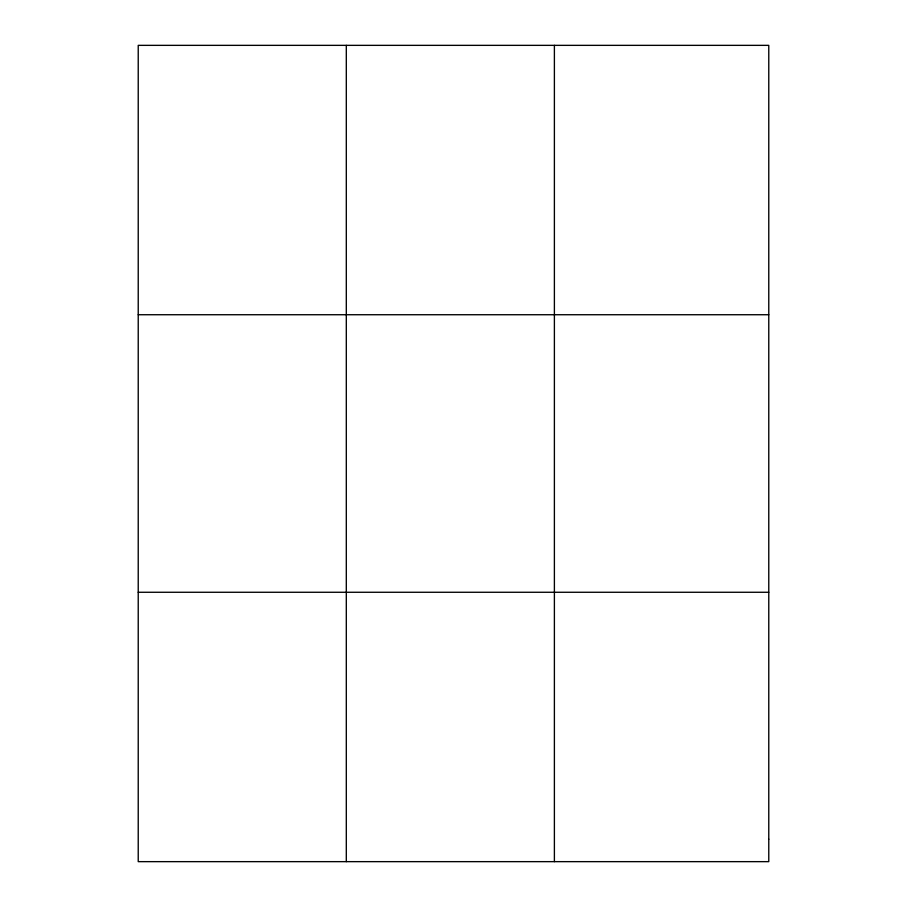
<?xml version="1.0" encoding="UTF-8"?>
<svg xmlns="http://www.w3.org/2000/svg" width="907" height="907" viewBox="0 0 907 907"><rect width="100%" height="100%" fill="white"/><g stroke="black" fill="none" stroke-linecap="round" stroke-linejoin="round"><path stroke-width="1.36" d="M346.304 45.35L346.304 861.65M554.392 45.35L554.392 861.65M138.227 314.729L768.773 314.729M138.227 592.271L768.773 592.271M768.773 839.202L768.773 861.65L138.227 861.65L138.227 45.35L768.773 45.35L768.773 839.202"/></g></svg>
